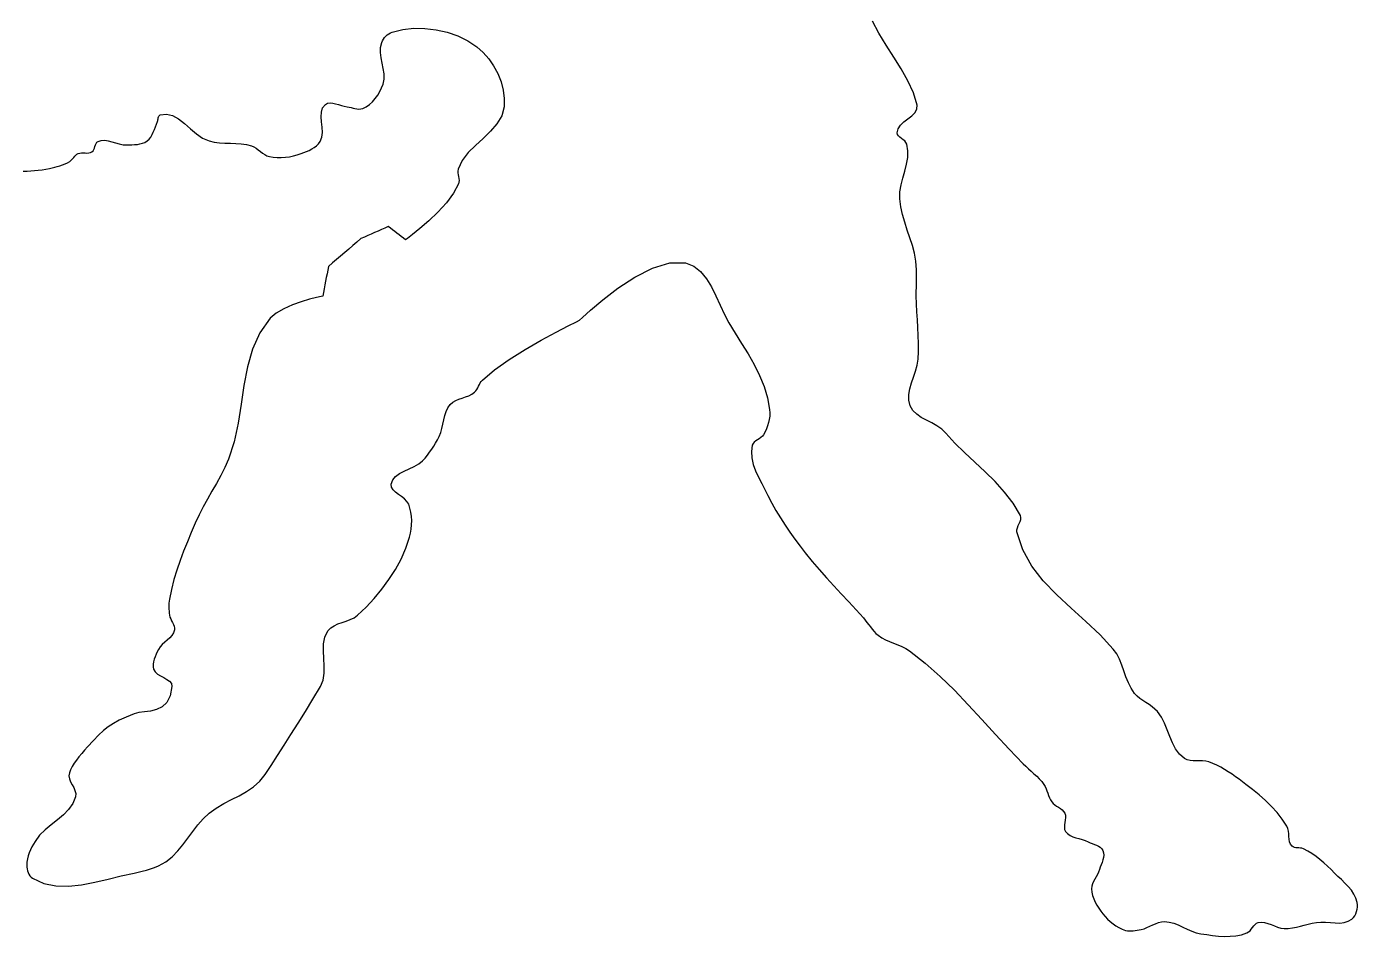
# Model space of a CAD drawing. Extents: x 0 to 141, y 0 to 78.
# Drawn here: x 68.5 to 141, y 0.1 to 49.7 of the extents above; entities that cross this region are included whole.
import ezdxf

# ---------------------------------------------------------------- set-up
doc = ezdxf.new("R2010")
doc.units = 0
doc.layers.add('Capa_1', color=7, linetype='CONTINUOUS')

msp = doc.modelspace()

# ---------------------------------------------------------------- linework, layer by layer
at = {"layer": 'Capa_1', "color": 7}
for p, q in [((88.17774, 49.21707), (88.26091, 49.27867)), ((88.26091, 49.27867), (88.34968, 49.32897)), ((88.34968, 49.32897), (88.44317, 49.36627)), ((88.44317, 49.36627), (89.01718, 49.50582)), ((89.01718, 49.50582), (89.616409, 49.57312)), ((89.616409, 49.57312), (90.228505, 49.57012)), ((90.228505, 49.57012), (90.841119, 49.49842)), ((90.841119, 49.49842), (91.441901, 49.36002)), ((91.441901, 49.36002), (92.0185, 49.15678)), ((114.936859, 49.30223), (114.586319, 49.96373)), ((115.333519, 48.65213), (114.936859, 49.30223)), ((87.80945, 48.52935), (87.8762, 48.79937)), ((87.8762, 48.79937), (87.91836, 48.89177)), ((87.91836, 48.89177), (87.97047, 48.98147)), ((87.97047, 48.98147), (88.03165, 49.06677)), ((88.03165, 49.06677), (88.10103, 49.14587)), ((88.10103, 49.14587), (88.17774, 49.21707)), ((92.0185, 49.15678), (92.558567, 48.89057)), ((92.558567, 48.89057), (93.049751, 48.56325)), ((93.049751, 48.56325), (93.390198, 48.26228)), ((115.748249, 48.00842), (115.333519, 48.65213)), ((87.80465, 48.24886), (87.80945, 48.52935)), ((87.84157, 47.96123), (87.80465, 48.24886)), ((87.9001, 47.66975), (87.84157, 47.96123)), ((93.390198, 48.26228), (93.69846, 47.91294)), ((93.69846, 47.91294), (93.96857, 47.5242)), ((116.152989, 47.36609), (115.748249, 48.00842)), ((87.96008, 47.37774), (87.9001, 47.66975)), ((88.00135, 47.08849), (87.96008, 47.37774)), ((93.96857, 47.5242), (94.194563, 47.10501)), ((94.194563, 47.10501), (94.370472, 46.66436)), ((116.519669, 46.72012), (116.152989, 47.36609)), ((87.86725, 46.32728), (87.94714, 46.53153)), ((87.94714, 46.53153), (88.00375, 46.80532)), ((88.00375, 46.80532), (88.00135, 47.08849)), ((94.370472, 46.66436), (94.49033, 46.21119)), ((116.820249, 46.06551), (116.519669, 46.72012)), ((87.373311, 45.57782), (87.521731, 45.74634)), ((87.521731, 45.74634), (87.653934, 45.93033)), ((87.653934, 45.93033), (87.76931, 46.12543)), ((87.76931, 46.12543), (87.86725, 46.32728)), ((94.49033, 46.21119), (94.54817, 45.75449)), ((94.54817, 45.75449), (94.53803, 45.30321)), ((117.026659, 45.39723), (116.820249, 46.06551)), ((84.578355, 44.75269), (84.588055, 45.0117)), ((84.588055, 45.0117), (84.655375, 45.2388)), ((84.655375, 45.2388), (84.805214, 45.4216)), ((84.805214, 45.4216), (84.929196, 45.4884)), ((84.929196, 45.4884), (85.065754, 45.5121)), ((85.065754, 45.5121), (85.21198, 45.5021)), ((85.21198, 45.5021), (85.364968, 45.4693)), ((85.364968, 45.4693), (85.52181, 45.4231)), ((85.52181, 45.4231), (85.679599, 45.3734)), ((85.679599, 45.3734), (85.83543, 45.3301)), ((85.83543, 45.3301), (85.986394, 45.3031)), ((85.986394, 45.3031), (86.093515, 45.2861)), ((86.093515, 45.2861), (86.201705, 45.2608)), ((86.201705, 45.2608), (86.310314, 45.2321)), ((86.310314, 45.2321), (86.41869, 45.2049)), ((86.41869, 45.2049), (86.526182, 45.184)), ((86.526182, 45.184), (86.632138, 45.174)), ((86.632138, 45.174), (86.735906, 45.181)), ((86.735906, 45.181), (86.836836, 45.2086)), ((86.836836, 45.2086), (87.030254, 45.3046)), ((87.030254, 45.3046), (87.209282, 45.42912)), ((87.209282, 45.42912), (87.373311, 45.57782)), ((94.53803, 45.30321), (94.40602, 44.81006)), ((116.735519, 44.81609), (116.910219, 44.99257)), ((116.910219, 44.99257), (117.017659, 45.18373)), ((117.017659, 45.18373), (117.026659, 45.39723)), ((75.494383, 44.06716), (75.548383, 44.21451)), ((75.548383, 44.21451), (75.603223, 44.36028)), ((75.603223, 44.36028), (75.662933, 44.50074)), ((75.662933, 44.50074), (75.679523, 44.54724)), ((75.679523, 44.54724), (75.690913, 44.59854)), ((75.690913, 44.59854), (75.699813, 44.65194)), ((75.699813, 44.65194), (75.709113, 44.70474)), ((75.709113, 44.70474), (75.721463, 44.75414)), ((75.721463, 44.75414), (75.739663, 44.79744)), ((75.739663, 44.79744), (75.766473, 44.83194)), ((75.766473, 44.83194), (75.804663, 44.85504)), ((75.804663, 44.85504), (76.151502, 44.90584)), ((76.151502, 44.90584), (76.48552, 44.82164)), ((76.48552, 44.82164), (76.811248, 44.63735)), ((76.811248, 44.63735), (77.133217, 44.38793)), ((77.133217, 44.38793), (77.455957, 44.10832)), ((84.601325, 44.47421), (84.578355, 44.75269)), ((84.632065, 44.18864), (84.601325, 44.47421)), ((94.144611, 44.36984), (93.792645, 43.96578)), ((94.40602, 44.81006), (94.144611, 44.36984)), ((115.985289, 44.10348), (116.118459, 44.29797)), ((116.118459, 44.29797), (116.308589, 44.47646)), ((116.308589, 44.47646), (116.524629, 44.64661)), ((116.524629, 44.64661), (116.735519, 44.81609)), ((72.606667, 43.47132), (72.794358, 43.47932)), ((72.794358, 43.47932), (72.987928, 43.45092)), ((75.095976, 43.43772), (75.206223, 43.53682)), ((75.206223, 43.53682), (75.297153, 43.65307)), ((75.297153, 43.65307), (75.372803, 43.7827)), ((75.372803, 43.7827), (75.437203, 43.92198)), ((75.437203, 43.92198), (75.494383, 44.06716)), ((77.455957, 44.10832), (77.784001, 43.83345)), ((77.784001, 43.83345), (78.121879, 43.59825)), ((78.121879, 43.59825), (78.474121, 43.43767)), ((84.521745, 43.4136), (84.617195, 43.64593)), ((84.617195, 43.64593), (84.645665, 43.90841)), ((84.645665, 43.90841), (84.632065, 44.18864)), ((93.388965, 43.58114), (92.972413, 43.19914)), ((93.792645, 43.96578), (93.388965, 43.58114)), ((115.940089, 43.88531), (115.985289, 44.10348)), ((115.962289, 43.79251), (115.940089, 43.88531)), ((116.014989, 43.71241), (115.962289, 43.79251)), ((116.088989, 43.64101), (116.014989, 43.71241)), ((116.175289, 43.57411), (116.088989, 43.64101)), ((116.264589, 43.50781), (116.175289, 43.57411)), ((116.347889, 43.43791), (116.264589, 43.50781)), ((71.274283, 42.71279), (71.339833, 42.75199)), ((71.339833, 42.75199), (71.429553, 42.78149)), ((71.429553, 42.78149), (71.525023, 42.79289)), ((71.525023, 42.79289), (71.624053, 42.79272)), ((71.624053, 42.79272), (71.72445, 42.78772)), ((71.72445, 42.78772), (71.82402, 42.78372)), ((71.82402, 42.78372), (71.92056, 42.78772)), ((71.92056, 42.78772), (72.01188, 42.80652)), ((72.01188, 42.80652), (72.09579, 42.84632)), ((72.09579, 42.84632), (72.15439, 42.90132)), ((72.15439, 42.90132), (72.19694, 42.97212)), ((72.19694, 42.97212), (72.22901, 43.05302)), ((72.22901, 43.05302), (72.25615, 43.13852)), ((72.25615, 43.13852), (72.28391, 43.22292)), ((72.28391, 43.22292), (72.31786, 43.30062)), ((72.31786, 43.30062), (72.36354, 43.36592)), ((72.36354, 43.36592), (72.42652, 43.41332)), ((72.42652, 43.41332), (72.606667, 43.47132)), ((72.987928, 43.45092), (73.18571, 43.39922)), ((73.18571, 43.39922), (73.386041, 43.33742)), ((73.386041, 43.33742), (73.587255, 43.27882)), ((73.587255, 43.27882), (73.787686, 43.23662)), ((73.787686, 43.23662), (73.98567, 43.22412)), ((73.98567, 43.22412), (74.129062, 43.22812)), ((74.129062, 43.22812), (74.275373, 43.23212)), ((74.275373, 43.23212), (74.422487, 43.23912)), ((74.422487, 43.23912), (74.568285, 43.25242)), ((74.568285, 43.25242), (74.710651, 43.27562)), ((74.710651, 43.27562), (74.847467, 43.31202)), ((74.847467, 43.31202), (74.976614, 43.36492)), ((74.976614, 43.36492), (75.095976, 43.43772)), ((78.474121, 43.43767), (78.756462, 43.37097)), ((78.756462, 43.37097), (79.045513, 43.33567)), ((79.045513, 43.33567), (79.338926, 43.32097)), ((79.338926, 43.32097), (79.634352, 43.31597)), ((79.634352, 43.31597), (79.929443, 43.30997)), ((79.929443, 43.30997), (80.221851, 43.29217)), ((80.221851, 43.29217), (80.509228, 43.25167)), ((80.509228, 43.25167), (80.789225, 43.17757)), ((80.789225, 43.17757), (80.918429, 43.12047)), ((80.918429, 43.12047), (81.039646, 43.04547)), ((81.039646, 43.04547), (81.155709, 42.95917)), ((81.155709, 42.95917), (81.269449, 42.86807)), ((81.269449, 42.86807), (81.383695, 42.77877)), ((81.383695, 42.77877), (81.50128, 42.69777)), ((83.274497, 42.68587), (83.482305, 42.75217)), ((83.482305, 42.75217), (83.629351, 42.80477)), ((83.629351, 42.80477), (83.777289, 42.86327)), ((83.777289, 42.86327), (83.923227, 42.92907)), ((83.923227, 42.92907), (84.064274, 43.00347)), ((84.064274, 43.00347), (84.19754, 43.08777)), ((84.19754, 43.08777), (84.320134, 43.18337)), ((84.320134, 43.18337), (84.429165, 43.29153)), ((84.429165, 43.29153), (84.521745, 43.4136)), ((92.58183, 42.80302), (92.256059, 42.37604)), ((92.972413, 43.19914), (92.58183, 42.80302)), ((116.415989, 43.36041), (116.347889, 43.43791)), ((116.459789, 43.27121), (116.415989, 43.36041)), ((116.522589, 42.90892), (116.459789, 43.27121)), ((116.511789, 42.54193), (116.522589, 42.90892)), ((70.068272, 42.01459), (70.211628, 42.05169)), ((70.211628, 42.05169), (70.353593, 42.09319)), ((70.353593, 42.09319), (70.493339, 42.14029)), ((70.493339, 42.14029), (70.630039, 42.19409)), ((70.630039, 42.19409), (70.762866, 42.25589)), ((70.762866, 42.25589), (70.890993, 42.32679)), ((70.890993, 42.32679), (70.953293, 42.37209)), ((70.953293, 42.37209), (71.009353, 42.42589)), ((71.009353, 42.42589), (71.061413, 42.48499)), ((71.061413, 42.48499), (71.111703, 42.54639)), ((71.111703, 42.54639), (71.162453, 42.60689)), ((71.162453, 42.60689), (71.215903, 42.66339)), ((71.215903, 42.66339), (71.274283, 42.71279)), ((81.50128, 42.69777), (81.625034, 42.63167)), ((81.625034, 42.63167), (81.757788, 42.58697)), ((81.757788, 42.58697), (81.971072, 42.54917)), ((81.971072, 42.54917), (82.187876, 42.53177)), ((82.187876, 42.53177), (82.406765, 42.53277)), ((82.406765, 42.53277), (82.626306, 42.55057)), ((82.626306, 42.55057), (82.845064, 42.58327)), ((82.845064, 42.58327), (83.061606, 42.62897)), ((83.061606, 42.62897), (83.274497, 42.68587)), ((92.256059, 42.37604), (92.033942, 41.90142)), ((116.353889, 41.79764), (116.448589, 42.17118)), ((116.448589, 42.17118), (116.511789, 42.54193)), ((68.35561, 41.78789), (68.560703, 41.79589)), ((68.560703, 41.79589), (68.765703, 41.80819)), ((68.765703, 41.80819), (68.970363, 41.82519)), ((68.970363, 41.82519), (69.174437, 41.84729)), ((69.174437, 41.84729), (69.377681, 41.87499)), ((69.377681, 41.87499), (69.579848, 41.90869)), ((69.579848, 41.90869), (69.780693, 41.94889)), ((69.780693, 41.94889), (69.924351, 41.98069)), ((69.924351, 41.98069), (70.068272, 42.01459)), ((92.033942, 41.90142), (92.015952, 41.80372)), ((92.015952, 41.80372), (92.017352, 41.7032)), ((92.017352, 41.7032), (92.031462, 41.60087)), ((92.031462, 41.60087), (92.051562, 41.49775)), ((92.051562, 41.49775), (92.070932, 41.39489)), ((92.070932, 41.39489), (92.082852, 41.29331)), ((116.154439, 41.046), (116.248839, 41.42226)), ((116.248839, 41.42226), (116.353889, 41.79764)), ((91.790763, 40.59206), (91.397179, 40.07077)), ((92.057552, 41.09811), (91.790763, 40.59206)), ((92.080652, 41.19401), (92.057552, 41.09811)), ((92.082852, 41.29331), (92.080652, 41.19401)), ((116.081739, 40.29465), (116.091739, 40.66981)), ((116.091739, 40.66981), (116.154439, 41.046)), ((91.397179, 40.07077), (90.926845, 39.55974)), ((116.134039, 39.8606), (116.081739, 40.29465)), ((116.227539, 39.43338), (116.134039, 39.8606)), ((90.926845, 39.55974), (90.429806, 39.08446)), ((116.349859, 39.01083), (116.227539, 39.43338)), ((87.486402, 38.45193), (87.300367, 38.36923)), ((87.672437, 38.53463), (87.486402, 38.45193)), ((87.858472, 38.61733), (87.672437, 38.53463)), ((88.044506, 38.70003), (87.858472, 38.61733)), ((88.230541, 38.78273), (88.044506, 38.70003)), ((88.348659, 38.69123), (88.230541, 38.78273)), ((88.466776, 38.59973), (88.348659, 38.69123)), ((88.584894, 38.50823), (88.466776, 38.59973)), ((88.703012, 38.41673), (88.584894, 38.50823)), ((88.821129, 38.32513), (88.703012, 38.41673)), ((89.956106, 38.67041), (89.555789, 38.34311)), ((90.429806, 39.08446), (89.956106, 38.67041)), ((116.488459, 38.5908), (116.349859, 39.01083)), ((116.630849, 38.17114), (116.488459, 38.5908)), ((86.299323, 37.74315), (86.077853, 37.55416)), ((86.520793, 37.93214), (86.299323, 37.74315)), ((86.742263, 38.12113), (86.520793, 37.93214)), ((86.928298, 38.20383), (86.742263, 38.12113)), ((87.114333, 38.28653), (86.928298, 38.20383)), ((87.300367, 38.36923), (87.114333, 38.28653)), ((88.939247, 38.23363), (88.821129, 38.32513)), ((89.057364, 38.14213), (88.939247, 38.23363)), ((89.175482, 38.05063), (89.057364, 38.14213)), ((89.278899, 38.12803), (89.175482, 38.05063)), ((89.555789, 38.34311), (89.278899, 38.12803)), ((116.764529, 37.7497), (116.630849, 38.17114)), ((116.877019, 37.32432), (116.764529, 37.7497)), ((85.413442, 36.98719), (85.191972, 36.7982)), ((85.634912, 37.17618), (85.413442, 36.98719)), ((85.856383, 37.36517), (85.634912, 37.17618)), ((86.077853, 37.55416), (85.856383, 37.36517)), ((116.955819, 36.89286), (116.877019, 37.32432)), ((84.932992, 36.4074), (84.895482, 36.20559)), ((84.970502, 36.60921), (84.932992, 36.4074)), ((85.191972, 36.7982), (84.970502, 36.60921)), ((101.652919, 36.02483), (102.613529, 36.51572)), ((102.613529, 36.51572), (103.553539, 36.80359)), ((103.553539, 36.80359), (104.412759, 36.79859)), ((104.412759, 36.79859), (104.861969, 36.62035)), ((104.861969, 36.62035), (105.237969, 36.32601)), ((105.237969, 36.32601), (105.555379, 35.94086)), ((116.980119, 36.65818), (116.955819, 36.89286)), ((116.992719, 36.42267), (116.980119, 36.65818)), ((116.996719, 36.18652), (116.992719, 36.42267)), ((84.782952, 35.60015), (84.745442, 35.39834)), ((84.820462, 35.80196), (84.782952, 35.60015)), ((84.857972, 36.00377), (84.820462, 35.80196)), ((84.895482, 36.20559), (84.857972, 36.00377)), ((100.731949, 35.42106), (101.652919, 36.02483)), ((105.555379, 35.94086), (105.828819, 35.49021)), ((116.982719, 35.47618), (116.988719, 35.71308)), ((116.988719, 35.71308), (116.994719, 35.94993)), ((116.994719, 35.94993), (116.996719, 36.18652)), ((83.944084, 34.81801), (83.493751, 34.68327)), ((84.318955, 34.91551), (83.944084, 34.81801)), ((84.575392, 34.97471), (84.318955, 34.91551)), ((84.670422, 34.99471), (84.575392, 34.97471)), ((84.707932, 35.19652), (84.670422, 34.99471)), ((84.745442, 35.39834), (84.707932, 35.19652)), ((99.249735, 34.23546), (99.910811, 34.79456)), ((99.910811, 34.79456), (100.731949, 35.42106)), ((105.828819, 35.49021), (106.072889, 34.99935)), ((106.072889, 34.99935), (106.302219, 34.49359)), ((116.978719, 35.23942), (116.982719, 35.47618)), ((116.979719, 35.00298), (116.978719, 35.23942)), ((116.993619, 34.5717), (116.979719, 35.00298)), ((82.119721, 34.06565), (81.797278, 33.79202)), ((82.538597, 34.30607), (82.119721, 34.06565)), ((83.010931, 34.51228), (82.538597, 34.30607)), ((83.493751, 34.68327), (83.010931, 34.51228)), ((98.808932, 33.8339), (99.249735, 34.23546)), ((106.302219, 34.49359), (106.531419, 33.99822)), ((117.015419, 34.14031), (116.993619, 34.5717)), ((117.040819, 33.70888), (117.015419, 34.14031)), ((81.797278, 33.79202), (81.228711, 32.99248)), ((97.364251, 33.03103), (98.029767, 33.37463)), ((98.029767, 33.37463), (98.481899, 33.59941)), ((98.481899, 33.59941), (98.648616, 33.68001)), ((98.648616, 33.68001), (98.808932, 33.8339)), ((106.531419, 33.99822), (106.775109, 33.53855)), ((106.775109, 33.53855), (107.117269, 32.97628)), ((117.065619, 33.2775), (117.040819, 33.70888)), ((81.228711, 32.99248), (80.830546, 32.10077)), ((96.55738, 32.59403), (97.364251, 33.03103)), ((107.117269, 32.97628), (107.470509, 32.41155)), ((117.085519, 32.84625), (117.065619, 33.2775)), ((117.096419, 32.41518), (117.085519, 32.84625)), ((80.830546, 32.10077), (80.558238, 31.13999)), ((94.807696, 31.5414), (95.681185, 32.08902)), ((95.681185, 32.08902), (96.55738, 32.59403)), ((107.470509, 32.41155), (107.820059, 31.84154)), ((117.074619, 31.55395), (117.094419, 31.98439)), ((117.094419, 31.98439), (117.096419, 32.41518)), ((94.008942, 30.97657), (94.807696, 31.5414)), ((107.820059, 31.84154), (108.151149, 31.26345)), ((108.151149, 31.26345), (108.449029, 30.67444)), ((116.939119, 30.91124), (117.026419, 31.23324)), ((117.026419, 31.23324), (117.074619, 31.55395)), ((80.558238, 31.13999), (80.367243, 30.13322)), ((93.356955, 30.41993), (94.008942, 30.97657)), ((108.449029, 30.67444), (108.698929, 30.07171)), ((116.722479, 30.26866), (116.831519, 30.58927)), ((116.831519, 30.58927), (116.939119, 30.91124)), ((80.367243, 30.13322), (80.213015, 29.10355)), ((92.78292, 29.65082), (92.931725, 29.75863)), ((92.931725, 29.75863), (92.998325, 29.82983)), ((92.998325, 29.82983), (93.054145, 29.91003)), ((93.054145, 29.91003), (93.102655, 29.99643)), ((93.102655, 29.99643), (93.147325, 30.08613)), ((93.147325, 30.08613), (93.191615, 30.17623)), ((93.191615, 30.17623), (93.239005, 30.26383)), ((93.239005, 30.26383), (93.292965, 30.34603)), ((93.292965, 30.34603), (93.356955, 30.41993)), ((108.698929, 30.07171), (108.886079, 29.45245)), ((116.575579, 29.63681), (116.630879, 29.95073)), ((116.630879, 29.95073), (116.722479, 30.26866)), ((80.213015, 29.10355), (80.051009, 28.07406)), ((91.47657, 28.9117), (91.608821, 29.09722)), ((91.608821, 29.09722), (91.744221, 29.21832)), ((91.744221, 29.21832), (91.901473, 29.31032)), ((91.901473, 29.31032), (92.073932, 29.38222)), ((92.073932, 29.38222), (92.254952, 29.44312)), ((92.254952, 29.44312), (92.437888, 29.50212)), ((92.437888, 29.50212), (92.616092, 29.56832)), ((92.616092, 29.56832), (92.78292, 29.65082)), ((108.886079, 29.45245), (108.995719, 28.81384)), ((116.575449, 29.3282), (116.575579, 29.63681)), ((116.649349, 29.02624), (116.575449, 29.3282)), ((116.796279, 28.77077), (116.649349, 29.02624)), ((91.25284, 28.25621), (91.30832, 28.4859)), ((91.30832, 28.4859), (91.37965, 28.70616)), ((91.37965, 28.70616), (91.47657, 28.9117)), ((108.974819, 28.28172), (108.937519, 28.10539)), ((108.997719, 28.45953), (108.974819, 28.28172)), ((108.995719, 28.81384), (109.004719, 28.63738)), ((109.004719, 28.63738), (108.997719, 28.45953)), ((117.002849, 28.56334), (116.796279, 28.77077)), ((117.252849, 28.38985), (117.002849, 28.56334)), ((117.530039, 28.2362), (117.252849, 28.38985)), ((80.051009, 28.07406), (79.836681, 27.06785)), ((90.99462, 27.34908), (91.0841, 27.56353)), ((91.0841, 27.56353), (91.15047, 27.78973)), ((91.15047, 27.78973), (91.20347, 28.02239)), ((91.20347, 28.02239), (91.25284, 28.25621)), ((108.749519, 27.59969), (108.665019, 27.44368)), ((108.823819, 27.76294), (108.749519, 27.59969)), ((108.886819, 27.93199), (108.823819, 27.76294)), ((108.937519, 28.10539), (108.886819, 27.93199)), ((117.818219, 28.08829), (117.530039, 28.2362)), ((118.101169, 27.93201), (117.818219, 28.08829)), ((118.362659, 27.75326), (118.101169, 27.93201)), ((118.586479, 27.53795), (118.362659, 27.75326)), ((119.077799, 26.99605), (118.586479, 27.53795)), ((79.836681, 27.06785), (79.525486, 26.10801)), ((90.59372, 26.65378), (90.702118, 26.82306)), ((90.702118, 26.82306), (90.80485, 26.99585)), ((90.80485, 26.99585), (90.90224, 27.17143)), ((90.90224, 27.17143), (90.99462, 27.34908)), ((108.050819, 26.87658), (107.999519, 26.52913)), ((108.092119, 26.96838), (108.050819, 26.87658)), ((108.157419, 27.04498), (108.092119, 26.96838)), ((108.239719, 27.11098), (108.157419, 27.04498)), ((108.332119, 27.17098), (108.239719, 27.11098)), ((108.427719, 27.22968), (108.332119, 27.17098)), ((108.519719, 27.29158), (108.427719, 27.22968)), ((108.601119, 27.36138), (108.519719, 27.29158)), ((108.665019, 27.44368), (108.601119, 27.36138)), ((119.609659, 26.47289), (119.077799, 26.99605)), ((79.525486, 26.10801), (79.328866, 25.66046)), ((90.096922, 26.02615), (90.231255, 26.1742)), ((90.231255, 26.1742), (90.358614, 26.32863)), ((90.358614, 26.32863), (90.479327, 26.48873)), ((90.479327, 26.48873), (90.59372, 26.65378)), ((107.999519, 26.52913), (108.021919, 26.18044)), ((108.021919, 26.18044), (108.103719, 25.83184)), ((120.164179, 25.95637), (119.609659, 26.47289)), ((79.328866, 25.66046), (79.109695, 25.22334)), ((88.838121, 25.32859), (89.091115, 25.46028)), ((89.091115, 25.46028), (89.363531, 25.58297)), ((89.363531, 25.58297), (89.635329, 25.70958)), ((89.635329, 25.70958), (89.886472, 25.853)), ((89.886472, 25.853), (90.096922, 26.02615)), ((108.103719, 25.83184), (108.230559, 25.48465)), ((108.230559, 25.48465), (108.388089, 25.14017)), ((120.723429, 25.43437), (120.164179, 25.95637)), ((121.269519, 24.89479), (120.723429, 25.43437)), ((78.875122, 24.79333), (78.632295, 24.36709)), ((79.109695, 25.22334), (78.875122, 24.79333)), ((88.396034, 24.75048), (88.470544, 24.9866)), ((88.414944, 24.58509), (88.396034, 24.75048)), ((88.470544, 24.9866), (88.624584, 25.175)), ((88.624584, 25.175), (88.838121, 25.32859)), ((108.388089, 25.14017), (108.561949, 24.79974)), ((108.561949, 24.79974), (108.737789, 24.46467)), ((121.784529, 24.32552), (121.269519, 24.89479)), ((78.388363, 23.94132), (78.150474, 23.51268)), ((78.632295, 24.36709), (78.388363, 23.94132)), ((88.497824, 24.44222), (88.414944, 24.58509)), ((88.626857, 24.31484), (88.497824, 24.44222)), ((88.784233, 24.1959), (88.626857, 24.31484)), ((88.952143, 24.07837), (88.784233, 24.1959)), ((89.112776, 23.9552), (88.952143, 24.07837)), ((89.248322, 23.81936), (89.112776, 23.9552)), ((108.737789, 24.46467), (108.901259, 24.13627)), ((108.901259, 24.13627), (109.109079, 23.7203)), ((122.250569, 23.71446), (121.784529, 24.32552)), ((78.150474, 23.51268), (77.925775, 23.07785)), ((89.340972, 23.66381), (89.248322, 23.81936)), ((89.412122, 23.45007), (89.340972, 23.66381)), ((89.463252, 23.22879), (89.412122, 23.45007)), ((89.495042, 23.00221), (89.463252, 23.22879)), ((109.109079, 23.7203), (109.335199, 23.31386)), ((109.335199, 23.31386), (109.577069, 22.91593)), ((122.649729, 23.04949), (122.250569, 23.71446)), ((77.721416, 22.6335), (77.506779, 22.1294)), ((77.925775, 23.07785), (77.721416, 22.6335)), ((89.481332, 22.31315), (89.503392, 22.54215)), ((89.508192, 22.77259), (89.495042, 23.00221)), ((89.503392, 22.54215), (89.508192, 22.77259)), ((109.577069, 22.91593), (109.832119, 22.52547)), ((109.832119, 22.52547), (110.097789, 22.14146)), ((122.483929, 22.3803), (122.530429, 22.49591)), ((122.530429, 22.49591), (122.584629, 22.61116)), ((122.584629, 22.61116), (122.635129, 22.7251)), ((122.635129, 22.7251), (122.670429, 22.83677)), ((122.679429, 22.94522), (122.649729, 23.04949)), ((122.670429, 22.83677), (122.679429, 22.94522)), ((77.506779, 22.1294), (77.294425, 21.62264)), ((89.182635, 21.26261), (89.388172, 21.86841)), ((89.388172, 21.86841), (89.442692, 22.08782)), ((89.442692, 22.08782), (89.481332, 22.31315)), ((110.097789, 22.14146), (110.371509, 21.76289)), ((110.371509, 21.76289), (110.650729, 21.38873)), ((122.456729, 22.26527), (122.483929, 22.3803)), ((122.460729, 22.15179), (122.456729, 22.26527)), ((122.772359, 21.17796), (122.460729, 22.15179)), ((77.088818, 21.1126), (76.894424, 20.59864)), ((77.294425, 21.62264), (77.088818, 21.1126)), ((88.923764, 20.67411), (89.182635, 21.26261)), ((110.650729, 21.38873), (110.932879, 21.01795)), ((110.932879, 21.01795), (111.302609, 20.55356)), ((123.263939, 20.29744), (122.772359, 21.17796)), ((76.894424, 20.59864), (76.715705, 20.08012)), ((88.616966, 20.10485), (88.923764, 20.67411)), ((111.302609, 20.55356), (111.687289, 20.10159)), ((123.894639, 19.4888), (123.263939, 20.29744)), ((76.715705, 20.08012), (76.557127, 19.5564)), ((88.267649, 19.55682), (88.616966, 20.10485)), ((111.687289, 20.10159), (112.083159, 19.6589)), ((112.083159, 19.6589), (112.486439, 19.22233)), ((76.423155, 19.02685), (76.318252, 18.49084)), ((76.557127, 19.5564), (76.423155, 19.02685)), ((87.463088, 18.53228), (87.88122, 19.03198)), ((87.88122, 19.03198), (88.267649, 19.55682)), ((112.486439, 19.22233), (112.893379, 18.78874)), ((124.623599, 18.7306), (123.894639, 19.4888)), ((76.285372, 18.16581), (76.283272, 18.05656)), ((76.291872, 18.27478), (76.285372, 18.16581)), ((76.302832, 18.38321), (76.291872, 18.27478)), ((76.318252, 18.49084), (76.302832, 18.38321)), ((87.018661, 18.0597), (87.463088, 18.53228)), ((112.893379, 18.78874), (113.300199, 18.355)), ((113.300199, 18.355), (113.703139, 17.91795)), ((125.409979, 18.0014), (124.623599, 18.7306)), ((76.283272, 18.05656), (76.285572, 17.94731)), ((76.285572, 17.94731), (76.292172, 17.83833)), ((76.292172, 17.83833), (76.303112, 17.72987)), ((76.303112, 17.72987), (76.318362, 17.62221)), ((76.318362, 17.62221), (76.344872, 17.51928)), ((76.344872, 17.51928), (76.386262, 17.41858)), ((76.386262, 17.41858), (76.436072, 17.31938)), ((86.16137, 17.38186), (86.369453, 17.48341)), ((86.369453, 17.48341), (86.553345, 17.61619)), ((86.553345, 17.61619), (87.018661, 18.0597)), ((113.703139, 17.91795), (114.098429, 17.47444)), ((114.098429, 17.47444), (114.197629, 17.35482)), ((126.212929, 17.27977), (125.409979, 18.0014)), ((76.436072, 17.31938), (76.487852, 17.22098)), ((76.487852, 17.22098), (76.535152, 17.12258)), ((76.585582, 16.82037), (76.533042, 16.66159)), ((76.535152, 17.12258), (76.571512, 17.02348)), ((76.571512, 17.02348), (76.590482, 16.923)), ((76.590482, 16.923), (76.585582, 16.82037)), ((84.784256, 16.43189), (84.946943, 16.7656)), ((84.946943, 16.7656), (85.096894, 16.92827)), ((85.096894, 16.92827), (85.280733, 17.05116)), ((85.280733, 17.05116), (85.48878, 17.14616)), ((85.48878, 17.14616), (85.711354, 17.22506)), ((85.711354, 17.22506), (85.938778, 17.29966)), ((85.938778, 17.29966), (86.16137, 17.38186)), ((114.197629, 17.35482), (114.292829, 17.23118)), ((114.292829, 17.23118), (114.386229, 17.10575)), ((114.386229, 17.10575), (114.479929, 16.98075)), ((114.479929, 16.98075), (114.576229, 16.8584)), ((114.576229, 16.8584), (114.677159, 16.74092)), ((114.677159, 16.74092), (114.784939, 16.63055)), ((126.991599, 16.54426), (126.212929, 17.27977)), ((75.927728, 16.02808), (75.809856, 15.89662)), ((76.060323, 16.15093), (75.927728, 16.02808)), ((76.197397, 16.27045), (76.060323, 16.15093)), ((76.328705, 16.39189), (76.197397, 16.27045)), ((76.444002, 16.52051), (76.328705, 16.39189)), ((76.533042, 16.66159), (76.444002, 16.52051)), ((84.701696, 15.6725), (84.712266, 16.06393)), ((84.712266, 16.06393), (84.784256, 16.43189)), ((114.784939, 16.63055), (114.901709, 16.52949)), ((114.901709, 16.52949), (115.096889, 16.39581)), ((115.096889, 16.39581), (115.305499, 16.28358)), ((115.305499, 16.28358), (115.523319, 16.18598)), ((115.523319, 16.18598), (115.746109, 16.09618)), ((115.746109, 16.09618), (115.969659, 16.00738)), ((115.969659, 16.00738), (116.189739, 15.91278)), ((127.705149, 15.77344), (126.991599, 16.54426)), ((75.482666, 15.22565), (75.445176, 15.08866)), ((75.532736, 15.36154), (75.482666, 15.22565)), ((75.591246, 15.49519), (75.532736, 15.36154)), ((75.654036, 15.62548), (75.591246, 15.49519)), ((75.716956, 15.7513), (75.654036, 15.62548)), ((75.809856, 15.89662), (75.716956, 15.7513)), ((84.723266, 15.26843), (84.701696, 15.6725)), ((84.747696, 14.86252), (84.723266, 15.26843)), ((116.189739, 15.91278), (116.402129, 15.80558)), ((116.402129, 15.80558), (116.602599, 15.67895)), ((116.602599, 15.67895), (117.462009, 15.01252)), ((127.889339, 15.51096), (127.705149, 15.77344)), ((128.038869, 15.21933), (127.889339, 15.51096)), ((128.165439, 14.9076), (128.038869, 15.21933)), ((75.445176, 15.08866), (75.424416, 14.95168)), ((75.424416, 14.95168), (75.424537, 14.81583)), ((75.424537, 14.81583), (75.449687, 14.68223)), ((75.449687, 14.68223), (75.530977, 14.53493)), ((75.530977, 14.53493), (75.664471, 14.41535)), ((84.745696, 14.46557), (84.747696, 14.86252)), ((117.462009, 15.01252), (118.276239, 14.29264)), ((128.280729, 14.58479), (128.165439, 14.9076)), ((128.396409, 14.25997), (128.280729, 14.58479)), ((75.664471, 14.41535), (75.83035, 14.31398)), ((75.83035, 14.31398), (76.008798, 14.22128)), ((76.008798, 14.22128), (76.179998, 14.12778)), ((76.179998, 14.12778), (76.324134, 14.02387)), ((76.324134, 14.02387), (76.421394, 13.90006)), ((76.421394, 13.90006), (76.451954, 13.74683)), ((84.545335, 13.7418), (84.688006, 14.08839)), ((84.688006, 14.08839), (84.745696, 14.46557)), ((118.276239, 14.29264), (119.055639, 13.53156)), ((128.524179, 13.94218), (128.396409, 14.25997)), ((128.675719, 13.64045), (128.524179, 13.94218)), ((76.363064, 13.2252), (76.179066, 12.86117)), ((76.451954, 13.74683), (76.363064, 13.2252)), ((83.723076, 12.38753), (84.131478, 13.05347)), ((84.131478, 13.05347), (84.545335, 13.7418)), ((119.055639, 13.53156), (119.810529, 12.74153)), ((128.862709, 13.36385), (128.675719, 13.64045)), ((128.997709, 13.21834), (128.862709, 13.36385)), ((129.149729, 13.09007), (128.997709, 13.21834)), ((129.313339, 12.97351), (129.149729, 13.09007)), ((74.650848, 12.32183), (74.387235, 12.25343)), ((74.959648, 12.36213), (74.650848, 12.32183)), ((75.290252, 12.40523), (74.959648, 12.36213)), ((75.619278, 12.48213), (75.290252, 12.40523)), ((75.923344, 12.6238), (75.619278, 12.48213)), ((76.179066, 12.86117), (75.923344, 12.6238)), ((83.322527, 11.74547), (83.723076, 12.38753)), ((119.810529, 12.74153), (120.551269, 11.93479)), ((129.483099, 12.86308), (129.313339, 12.97351)), ((129.653559, 12.75324), (129.483099, 12.86308)), ((129.819279, 12.63843), (129.653559, 12.75324)), ((129.974819, 12.51309), (129.819279, 12.63843)), ((130.114749, 12.37166), (129.974819, 12.51309)), ((130.328109, 12.07126), (130.114749, 12.37166)), ((73.269296, 11.73303), (72.987361, 11.5494)), ((73.585246, 11.90393), (73.269296, 11.73303)), ((73.952221, 12.07357), (73.585246, 11.90393)), ((74.387235, 12.25343), (73.952221, 12.07357)), ((82.93223, 11.12881), (83.322527, 11.74547)), ((120.551269, 11.93479), (121.288189, 11.1236)), ((130.499419, 11.73691), (130.328109, 12.07126)), ((130.645369, 11.38295), (130.499419, 11.73691)), ((72.457484, 11.09804), (72.175519, 10.80736)), ((72.722427, 11.34156), (72.457484, 11.09804)), ((72.987361, 11.5494), (72.722427, 11.34156)), ((82.554582, 10.53904), (82.93223, 11.12881)), ((121.288189, 11.1236), (122.031639, 10.3202)), ((130.782669, 11.0237), (130.645369, 11.38295)), ((130.928019, 10.67349), (130.782669, 11.0237)), ((71.696766, 10.27353), (71.539354, 10.09134)), ((71.85952, 10.45805), (71.696766, 10.27353)), ((72.175519, 10.80736), (71.85952, 10.45805)), ((82.191983, 9.97769), (82.554582, 10.53904)), ((122.031639, 10.3202), (122.791959, 9.53685)), ((131.098129, 10.34664), (130.928019, 10.67349)), ((131.309689, 10.05747), (131.098129, 10.34664)), ((71.127793, 9.55759), (71.020368, 9.38356)), ((71.252006, 9.73349), (71.127793, 9.55759)), ((71.390147, 9.91136), (71.252006, 9.73349)), ((71.539354, 10.09134), (71.390147, 9.91136)), ((81.521523, 8.94622), (81.846831, 9.44625)), ((81.846831, 9.44625), (82.191983, 9.97769)), ((122.791959, 9.53685), (122.936959, 9.39786)), ((131.579409, 9.82032), (131.309689, 10.05747)), ((131.724829, 9.74632), (131.579409, 9.82032)), ((131.882409, 9.70562), (131.724829, 9.74632)), ((132.048919, 9.68872), (131.882409, 9.70562)), ((132.221129, 9.68672), (132.048919, 9.68872)), ((132.395809, 9.68872), (132.221129, 9.68672)), ((132.569719, 9.68672), (132.395809, 9.68872)), ((132.739629, 9.67072), (132.569719, 9.68672)), ((132.902319, 9.63132), (132.739629, 9.67072)), ((133.125019, 9.54732), (132.902319, 9.63132)), ((133.342839, 9.45062), (133.125019, 9.54732)), ((133.555939, 9.3428), (133.342839, 9.45062)), ((70.867338, 9.04063), (70.843558, 8.86805)), ((70.843558, 8.86805), (70.872378, 8.70507)), ((70.932598, 9.21128), (70.867338, 9.04063)), ((70.872378, 8.70507), (70.936798, 8.54834)), ((71.020368, 9.38356), (70.932598, 9.21128)), ((81.230155, 8.57923), (81.521523, 8.94622)), ((122.936959, 9.39786), (123.086199, 9.26238)), ((123.086199, 9.26238), (123.237109, 9.12828)), ((123.237109, 9.12828), (123.387079, 8.99339)), ((123.387079, 8.99339), (123.533529, 8.85556)), ((123.533529, 8.85556), (123.673869, 8.71264)), ((123.673869, 8.71264), (123.805519, 8.56248)), ((133.764469, 9.22523), (133.555939, 9.3428)), ((133.968589, 9.09938), (133.764469, 9.22523)), ((134.168439, 8.96666), (133.968589, 9.09938)), ((134.364179, 8.82852), (134.168439, 8.96666)), ((134.555969, 8.68639), (134.364179, 8.82852)), ((70.936798, 8.54834), (71.019828, 8.3945)), ((71.019828, 8.3945), (71.104468, 8.24023)), ((71.104468, 8.24023), (71.173718, 8.08218)), ((71.173718, 8.08218), (71.210588, 7.91699)), ((80.10997, 7.79388), (80.51281, 8.02019)), ((80.51281, 8.02019), (80.890061, 8.27626)), ((80.890061, 8.27626), (81.230155, 8.57923)), ((123.805519, 8.56248), (123.925889, 8.40292)), ((123.925889, 8.40292), (123.991989, 8.29206)), ((123.991989, 8.29206), (124.046089, 8.17431)), ((124.046089, 8.17431), (124.092289, 8.05207)), ((124.092289, 8.05207), (124.134789, 7.92775)), ((134.920629, 8.40957), (134.555969, 8.68639)), ((135.284869, 8.12648), (134.920629, 8.40957)), ((135.643229, 7.83426), (135.284869, 8.12648)), ((71.054543, 7.36998), (70.827261, 7.04472)), ((71.198078, 7.74133), (71.054543, 7.36998)), ((71.210588, 7.91699), (71.198078, 7.74133)), ((78.863602, 7.12226), (79.273797, 7.36204)), ((79.273797, 7.36204), (79.693109, 7.5802)), ((79.693109, 7.5802), (80.10997, 7.79388)), ((124.134789, 7.92775), (124.177689, 7.80377)), ((124.177689, 7.80377), (124.225289, 7.68254)), ((124.225289, 7.68254), (124.281689, 7.56647)), ((124.281689, 7.56647), (124.351089, 7.45797)), ((124.351089, 7.45797), (124.429489, 7.37107)), ((124.429489, 7.37107), (124.521289, 7.29567)), ((124.521289, 7.29567), (124.621289, 7.22747)), ((135.990199, 7.53001), (135.643229, 7.83426)), ((136.320309, 7.21084), (135.990199, 7.53001)), ((70.539379, 6.75211), (70.214044, 6.47869)), ((70.827261, 7.04472), (70.539379, 6.75211)), ((77.855142, 6.20941), (78.148906, 6.54362)), ((78.148906, 6.54362), (78.474092, 6.84374)), ((78.474092, 6.84374), (78.863602, 7.12226)), ((124.621289, 7.22747), (124.724169, 7.16217)), ((124.724169, 7.16217), (124.824699, 7.09547)), ((124.824699, 7.09547), (124.917699, 7.02297)), ((124.917699, 7.02297), (124.997799, 6.94047)), ((124.997799, 6.94047), (125.059799, 6.84367)), ((125.059799, 6.84367), (125.095799, 6.72679)), ((125.101799, 6.6016), (125.089199, 6.47124)), ((125.095799, 6.72679), (125.101799, 6.6016)), ((136.628059, 6.87388), (136.320309, 7.21084)), ((136.907969, 6.51625), (136.628059, 6.87388)), ((69.543597, 5.93567), (69.244779, 5.63918)), ((69.874401, 6.21102), (69.543597, 5.93567)), ((70.214044, 6.47869), (69.874401, 6.21102)), ((77.316115, 5.4894), (77.581358, 5.85378)), ((77.581358, 5.85378), (77.855142, 6.20941)), ((125.048599, 6.20754), (125.041599, 6.08046)), ((125.041599, 6.08046), (125.057499, 5.96073)), ((125.067999, 6.33885), (125.048599, 6.20754)), ((125.057499, 5.96073), (125.106699, 5.85148)), ((125.089199, 6.47124), (125.067999, 6.33885)), ((125.106699, 5.85148), (125.215459, 5.72832)), ((137.154559, 6.13505), (136.907969, 6.51625)), ((137.209559, 6.00605), (137.154559, 6.13505)), ((137.240259, 5.86531), (137.209559, 6.00605)), ((137.255959, 5.71771), (137.240259, 5.86531)), ((68.914182, 5.15779), (68.830192, 5.00304)), ((69.001092, 5.30811), (68.914182, 5.15779)), ((69.244779, 5.63918), (69.001092, 5.30811)), ((76.765489, 4.7851), (77.047972, 5.12895)), ((77.047972, 5.12895), (77.316115, 5.4894)), ((125.215459, 5.72832), (125.348779, 5.63452)), ((125.348779, 5.63452), (125.500779, 5.56282)), ((125.500779, 5.56282), (125.665589, 5.50612)), ((125.665589, 5.50612), (125.837299, 5.45712)), ((125.837299, 5.45712), (126.010049, 5.40862)), ((126.010049, 5.40862), (126.177949, 5.35342)), ((126.177949, 5.35342), (126.335119, 5.28432)), ((126.335119, 5.28432), (126.443349, 5.23422)), ((126.443349, 5.23422), (126.558539, 5.18942)), ((126.558539, 5.18942), (126.676089, 5.14592)), ((126.676089, 5.14592), (126.791409, 5.09992)), ((126.791409, 5.09992), (126.899889, 5.04742)), ((137.266059, 5.56816), (137.255959, 5.71771)), ((137.279959, 5.42156), (137.266059, 5.56816)), ((137.306959, 5.28279), (137.279959, 5.42156)), ((137.356559, 5.15676), (137.306959, 5.28279)), ((137.438059, 5.04837), (137.356559, 5.15676)), ((68.582242, 4.34953), (68.556962, 4.17994)), ((68.625142, 4.51712), (68.582242, 4.34953)), ((68.682732, 4.68223), (68.625142, 4.51712)), ((68.752062, 4.84436), (68.682732, 4.68223)), ((68.830192, 5.00304), (68.752062, 4.84436)), ((76.111741, 4.19789), (76.457226, 4.47052)), ((76.457226, 4.47052), (76.765489, 4.7851)), ((126.899889, 5.04742), (126.996989, 4.98452)), ((126.996989, 4.98452), (127.077989, 4.90732)), ((127.077989, 4.90732), (127.138389, 4.81182)), ((127.168889, 4.43137), (127.135689, 4.29881)), ((127.138389, 4.81182), (127.176389, 4.6891)), ((127.184389, 4.56188), (127.168889, 4.43137)), ((127.176389, 4.6891), (127.184389, 4.56188)), ((137.499959, 5.00387), (137.438059, 5.04837)), ((137.570959, 4.97707), (137.499959, 5.00387)), ((137.648659, 4.96287), (137.570959, 4.97707)), ((137.730559, 4.95587), (137.648659, 4.96287)), ((137.814359, 4.95187), (137.730559, 4.95587)), ((137.897559, 4.94587), (137.814359, 4.95187)), ((137.977659, 4.93227), (137.897559, 4.94587)), ((138.052359, 4.90627), (137.977659, 4.93227)), ((138.290939, 4.78177), (138.052359, 4.90627)), ((138.520649, 4.64114), (138.290939, 4.78177)), ((138.742229, 4.48659), (138.520649, 4.64114)), ((138.956379, 4.32037), (138.742229, 4.48659)), ((68.556962, 4.17994), (68.552262, 4.00883)), ((68.552262, 4.00883), (68.559262, 3.91003)), ((68.559262, 3.91003), (68.573582, 3.8086)), ((68.573582, 3.8086), (68.596022, 3.70727)), ((68.596022, 3.70727), (68.627412, 3.60887)), ((74.387224, 3.58362), (74.612375, 3.63032)), ((74.612375, 3.63032), (74.837943, 3.68202)), ((74.837943, 3.68202), (75.06235, 3.74062)), ((75.06235, 3.74062), (75.284017, 3.80782)), ((75.284017, 3.80782), (75.501368, 3.88532)), ((75.501368, 3.88532), (75.712825, 3.97502)), ((75.712825, 3.97502), (75.916808, 4.07862)), ((75.916808, 4.07862), (76.111741, 4.19789)), ((126.900589, 3.6399), (126.837689, 3.51101)), ((126.949189, 3.77238), (126.900589, 3.6399)), ((126.991689, 3.90097), (126.949189, 3.77238)), ((127.040989, 4.03238), (126.991689, 3.90097)), ((127.090989, 4.1654), (127.040989, 4.03238)), ((127.135689, 4.29881), (127.090989, 4.1654)), ((139.163839, 4.1447), (138.956379, 4.32037)), ((139.365329, 3.96182), (139.163839, 4.1447)), ((139.561559, 3.77396), (139.365329, 3.96182)), ((139.753259, 3.58335), (139.561559, 3.77396)), ((68.627412, 3.60887), (68.668602, 3.51617)), ((68.668602, 3.51617), (68.720422, 3.43197)), ((68.720422, 3.43197), (68.783712, 3.35907)), ((68.783712, 3.35907), (68.859322, 3.30017)), ((68.859322, 3.30017), (69.472761, 3.01828)), ((69.472761, 3.01828), (70.130012, 2.88338)), ((70.820248, 2.86728), (71.532641, 2.94188)), ((71.532641, 2.94188), (72.256363, 3.07898)), ((72.256363, 3.07898), (72.980586, 3.25041)), ((72.980586, 3.25041), (73.694482, 3.42802)), ((73.694482, 3.42802), (74.387224, 3.58362)), ((126.573089, 3.00274), (126.536189, 2.87035)), ((126.628189, 3.13158), (126.573089, 3.00274)), ((126.694989, 3.25828), (126.628189, 3.13158)), ((126.766989, 3.38428), (126.694989, 3.25828)), ((126.837689, 3.51101), (126.766989, 3.38428)), ((139.937559, 3.40415), (139.753259, 3.58335)), ((140.129089, 3.22381), (139.937559, 3.40415)), ((140.319859, 3.03983), (140.129089, 3.22381)), ((140.501839, 2.84967), (140.319859, 3.03983)), ((70.130012, 2.88338), (70.820248, 2.86728)), ((126.536189, 2.87035), (126.523989, 2.73296)), ((126.523989, 2.73296), (126.539889, 2.54636)), ((126.539889, 2.54636), (126.579189, 2.36245)), ((126.579189, 2.36245), (126.638989, 2.18208)), ((126.638989, 2.18208), (126.716189, 2.00609)), ((140.667019, 2.65082), (140.501839, 2.84967)), ((140.807399, 2.44076), (140.667019, 2.65082)), ((140.914949, 2.21698), (140.807399, 2.44076)), ((140.981649, 1.97695), (140.914949, 2.21698)), ((126.716189, 2.00609), (126.807689, 1.83532)), ((126.807689, 1.83532), (126.910579, 1.67061)), ((126.910579, 1.67061), (127.021779, 1.51282)), ((127.021779, 1.51282), (127.138249, 1.36278)), ((140.909219, 1.36863), (140.951619, 1.48629)), ((140.951619, 1.48629), (140.980019, 1.60919)), ((140.980019, 1.60919), (140.994519, 1.73408)), ((140.995049, 1.85774), (140.981649, 1.97695)), ((140.994519, 1.73408), (140.995049, 1.85774)), ((127.138249, 1.36278), (127.262709, 1.21694)), ((127.262709, 1.21694), (127.396429, 1.07647)), ((127.396429, 1.07647), (127.538939, 0.94349)), ((127.538939, 0.94349), (127.689769, 0.82011)), ((127.689769, 0.82011), (127.848429, 0.70846)), ((129.696049, 0.68385), (129.851979, 0.75655)), ((129.851979, 0.75655), (130.008279, 0.82525)), ((130.008279, 0.82525), (130.166289, 0.88305)), ((130.166289, 0.88305), (130.327349, 0.92285)), ((130.327349, 0.92285), (130.492789, 0.93765)), ((130.492789, 0.93765), (130.749969, 0.91355)), ((130.749969, 0.91355), (131.000069, 0.84915)), ((131.000069, 0.84915), (131.245319, 0.75615)), ((131.245319, 0.75615), (131.487969, 0.64642)), ((135.350949, 0.70757), (135.422249, 0.78687)), ((135.422249, 0.78687), (135.502349, 0.85037)), ((135.502349, 0.85037), (135.595449, 0.89087)), ((135.595449, 0.89087), (135.771139, 0.91267)), ((135.771139, 0.91267), (135.946609, 0.89287)), ((135.946609, 0.89287), (136.122179, 0.84337)), ((136.122179, 0.84337), (136.298169, 0.77577)), ((136.298169, 0.77577), (136.474909, 0.70197)), ((137.889119, 0.68917), (138.106219, 0.74587)), ((138.106219, 0.74587), (138.323559, 0.80187)), ((138.323559, 0.80187), (138.541649, 0.85187)), ((138.541649, 0.85187), (138.760999, 0.89067)), ((138.760999, 0.89067), (139.007949, 0.90837)), ((139.007949, 0.90837), (139.263729, 0.90137)), ((139.263729, 0.90137), (139.523239, 0.88297)), ((139.523239, 0.88297), (139.781379, 0.86627)), ((139.781379, 0.86627), (140.033039, 0.86427)), ((140.033039, 0.86427), (140.273119, 0.89037)), ((140.273119, 0.89037), (140.496509, 0.95767)), ((140.496509, 0.95767), (140.698119, 1.07931)), ((140.698119, 1.07931), (140.782519, 1.16191)), ((140.782519, 1.16191), (140.852919, 1.25941)), ((140.852919, 1.25941), (140.909219, 1.36863)), ((127.848429, 0.70846), (128.014449, 0.61066)), ((128.014449, 0.61066), (128.187359, 0.52886)), ((128.187359, 0.52886), (128.366669, 0.46516)), ((128.366669, 0.46516), (128.469939, 0.44186)), ((128.469939, 0.44186), (128.575189, 0.43106)), ((128.575189, 0.43106), (128.681859, 0.43065)), ((128.681859, 0.43065), (128.789399, 0.43865)), ((128.789399, 0.43865), (128.897259, 0.45285)), ((128.897259, 0.45285), (129.004859, 0.47125)), ((129.004859, 0.47125), (129.111669, 0.49175)), ((129.111669, 0.49175), (129.217119, 0.51235)), ((129.217119, 0.51235), (129.379959, 0.55475)), ((129.379959, 0.55475), (129.539159, 0.61425)), ((129.539159, 0.61425), (129.696049, 0.68385)), ((131.487969, 0.64642), (131.730239, 0.53176)), ((131.730239, 0.53176), (131.974369, 0.42397)), ((131.974369, 0.42397), (132.222599, 0.33487)), ((132.222599, 0.33487), (132.477159, 0.27627)), ((132.477159, 0.27627), (132.789939, 0.22937)), ((132.789939, 0.22937), (133.107659, 0.18677)), ((133.107659, 0.18677), (133.427899, 0.15377)), ((133.427899, 0.15377), (133.748209, 0.13587)), ((133.748209, 0.13587), (134.066139, 0.13887)), ((134.066139, 0.13887), (134.379249, 0.16737)), ((134.379249, 0.16737), (134.685099, 0.22727)), ((134.685099, 0.22727), (134.981249, 0.32387)), ((134.981249, 0.32387), (135.070849, 0.37517)), ((135.070849, 0.37517), (135.148449, 0.44627)), ((135.148449, 0.44627), (135.218249, 0.53017)), ((135.218249, 0.53017), (135.284349, 0.61967)), ((135.284349, 0.61967), (135.350949, 0.70757)), ((136.474909, 0.70197), (136.652719, 0.63357)), ((136.652719, 0.63357), (136.831929, 0.58237)), ((136.831929, 0.58237), (137.012859, 0.56017)), ((137.012859, 0.56017), (137.234129, 0.56717)), ((137.234129, 0.56717), (137.453579, 0.59457)), ((137.453579, 0.59457), (137.671739, 0.63697)), ((137.671739, 0.63697), (137.889119, 0.68917))]:
    msp.add_line(p, q, dxfattribs=at)

doc.saveas('drawing.dxf')
